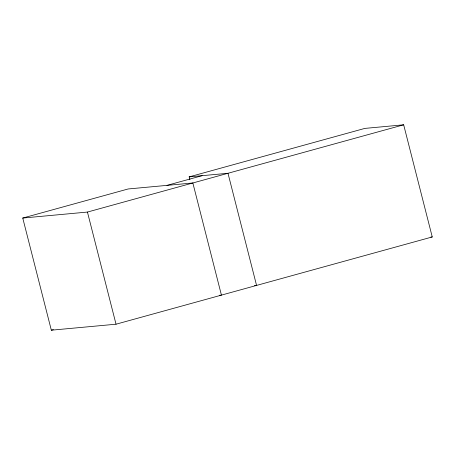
<?xml version="1.0" encoding="UTF-8"?>
<svg xmlns="http://www.w3.org/2000/svg" width="455" height="455" viewBox="0 0 455 455"><rect width="100%" height="100%" fill="white"/><g stroke="black" fill="none" stroke-linecap="round" stroke-linejoin="round"><path stroke-width="0.68" d="M189.871 179.628L189.172 176.876L364.853 128.401L403.665 124.806L432.25 236.947L116.025 324.205L51.335 330.193L22.75 218.053L128.156 188.967L192.852 182.978L221.431 295.119L219.321 295.312M166.974 185.373L202.111 175.675M22.75 218.053L87.44 212.064L403.665 124.806M51.335 330.193L53.389 329.63M189.172 176.876L227.983 173.281L256.569 285.421L254.453 285.621M430.839 237.078L432.25 236.947M87.44 212.064L116.025 324.205"/></g></svg>
